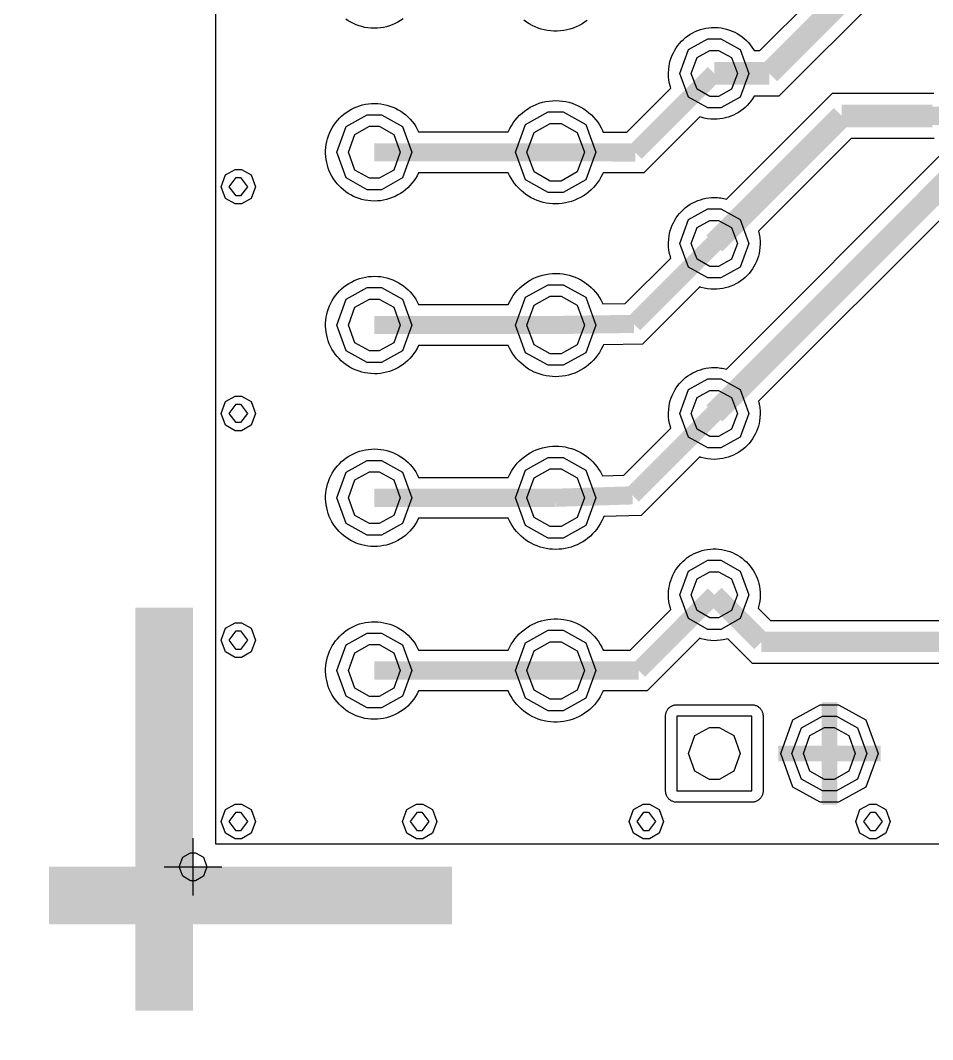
# Model space of a CAD drawing. Extents: x -0.15 to 4.85, y -1.33 to 3.4.
# Drawn here: x -0.15 to 0.642, y -0.15 to 0.735 of the extents above; entities that cross this region are included whole.
import ezdxf

# ---------------------------------------------------------------- set-up
doc = ezdxf.new("R2010")
doc.units = 0
doc.layers.get('0').update_dxf_attribs({"linetype": 'CONTINUOUS'})

msp = doc.modelspace()

# ---------------------------------------------------------------- linework, layer by layer
at = {"color": 0}
for points in [[(4.68501, 0.019677), (0.019705, 0.019677), (0.019705, 2.69688)], [(0.597233, 0.75785), (0.508637, 0.669308), (0.487424, 0.669308), (0.485906, 0.666813), (0.484494, 0.664858), (0.482921, 0.66296), (0.481293, 0.661169), (0.479503, 0.659433), (0.477658, 0.65786), (0.475706, 0.656396), (0.473643, 0.655039), (0.471528, 0.653846), (0.469358, 0.65276), (0.467079, 0.651783), (0.4648, 0.650969), (0.462414, 0.650319), (0.460026, 0.649776), (0.457639, 0.649451), (0.455197, 0.649179), (0.452756, 0.649125), (0.449772, 0.649233), (0.446843, 0.64956), (0.443967, 0.650101), (0.4412, 0.650861), (0.440061, 0.651188), (0.391396, 0.602522), (0.356131, 0.602631), (0.355588, 0.60149), (0.354286, 0.598886), (0.352875, 0.5965), (0.351247, 0.594167), (0.349567, 0.591887), (0.347667, 0.589772), (0.345714, 0.587819), (0.343599, 0.585919), (0.341319, 0.584183), (0.338986, 0.582611), (0.3366, 0.5812), (0.33405, 0.579899), (0.3315, 0.578758), (0.328842, 0.577836), (0.326129, 0.577022), (0.323361, 0.576426), (0.320594, 0.575992), (0.317774, 0.575721), (0.314953, 0.575612), (0.312185, 0.575721), (0.309472, 0.575937), (0.30676, 0.576371), (0.304047, 0.576968), (0.301389, 0.577728), (0.298839, 0.57865), (0.296289, 0.579681), (0.293793, 0.580929), (0.291407, 0.582285), (0.289128, 0.583804), (0.286957, 0.585432), (0.284842, 0.587222), (0.282835, 0.589175), (0.28099, 0.591183), (0.279254, 0.593299), (0.277681, 0.595578), (0.276215, 0.59791), (0.274914, 0.600297), (0.273774, 0.602739), (0.195921, 0.602739), (0.194618, 0.600135), (0.193261, 0.597801), (0.191743, 0.595632), (0.190115, 0.593515), (0.188379, 0.591508), (0.186481, 0.58961), (0.184472, 0.587874), (0.182411, 0.586246), (0.180186, 0.584726), (0.177908, 0.583371), (0.175521, 0.582176), (0.173079, 0.581092), (0.170583, 0.580224), (0.168033, 0.579464), (0.165429, 0.578867), (0.162771, 0.578433), (0.160167, 0.578217), (0.157454, 0.578107), (0.154363, 0.578217), (0.151758, 0.578488), (0.149208, 0.578921), (0.146713, 0.579518), (0.144217, 0.580278), (0.141775, 0.581146), (0.139388, 0.582176), (0.137055, 0.583371), (0.134831, 0.584672), (0.132661, 0.586138), (0.130599, 0.587711), (0.128646, 0.589447), (0.126801, 0.591292), (0.125065, 0.59319), (0.123437, 0.595251), (0.121973, 0.597368), (0.120616, 0.599592), (0.119423, 0.601871), (0.118338, 0.604258), (0.117415, 0.606699), (0.116656, 0.609194), (0.116059, 0.61169), (0.115571, 0.61424), (0.115299, 0.616844), (0.115137, 0.619449), (0.115137, 0.622053), (0.115354, 0.624603), (0.115679, 0.627207), (0.116168, 0.629757), (0.116819, 0.632253), (0.117632, 0.634749), (0.118555, 0.637135), (0.11964, 0.639522), (0.120888, 0.641801), (0.122244, 0.644025), (0.123763, 0.646142), (0.125391, 0.648149), (0.127181, 0.650047), (0.129026, 0.651838), (0.131033, 0.653519), (0.133095, 0.655093), (0.135265, 0.656504), (0.137543, 0.657806), (0.139822, 0.659), (0.142264, 0.659976), (0.144706, 0.660844), (0.1472, 0.66155), (0.14975, 0.662092), (0.1523, 0.662526), (0.154904, 0.662743), (0.157454, 0.662797), (0.160493, 0.662689), (0.163097, 0.662418), (0.165756, 0.661983), (0.16836, 0.661386), (0.17091, 0.660628), (0.173406, 0.659704), (0.175846, 0.658619), (0.178179, 0.657426), (0.180458, 0.656015), (0.182682, 0.654496), (0.184744, 0.652869), (0.186751, 0.651079), (0.188596, 0.649179), (0.190332, 0.647172), (0.19196, 0.645057), (0.193425, 0.642832), (0.194781, 0.640553), (0.195921, 0.638221), (0.273774, 0.638221), (0.275076, 0.640988), (0.276486, 0.643538), (0.27806, 0.645979), (0.279796, 0.648257), (0.28164, 0.650482), (0.283649, 0.652543), (0.285764, 0.654496), (0.288043, 0.656342), (0.290375, 0.657968), (0.292871, 0.659488), (0.295421, 0.660844), (0.298025, 0.661983), (0.300737, 0.663014), (0.303504, 0.663828), (0.306326, 0.664479), (0.309201, 0.664968), (0.312076, 0.665239), (0.314953, 0.665347), (0.318099, 0.665185), (0.320921, 0.664912), (0.323688, 0.664479), (0.326454, 0.663828), (0.329167, 0.663014), (0.331825, 0.662037), (0.334375, 0.660899), (0.336871, 0.659596), (0.339313, 0.658132), (0.341644, 0.656558), (0.343815, 0.654768), (0.345931, 0.652924), (0.347885, 0.650915), (0.349783, 0.648746), (0.351465, 0.646521), (0.353039, 0.644189), (0.354449, 0.641747), (0.355697, 0.639251), (0.356239, 0.638058), (0.376747, 0.638003), (0.414996, 0.676253), (0.414615, 0.677392), (0.413857, 0.680267), (0.413314, 0.683142), (0.412989, 0.686018), (0.412879, 0.689001), (0.413097, 0.692908), (0.413422, 0.695294), (0.413857, 0.697682), (0.414507, 0.700069), (0.415213, 0.702403), (0.416135, 0.704681), (0.417165, 0.706906), (0.418306, 0.709021), (0.419607, 0.711138), (0.421018, 0.71309), (0.422592, 0.714989), (0.424219, 0.716833), (0.42601, 0.718515), (0.427854, 0.720089), (0.429807, 0.721554), (0.431868, 0.72291), (0.433985, 0.724104), (0.436154, 0.725189), (0.438433, 0.726165), (0.440713, 0.726979), (0.443099, 0.727631), (0.445486, 0.728172), (0.447874, 0.728553), (0.450315, 0.728769), (0.452756, 0.728824), (0.456065, 0.728661), (0.458561, 0.72839), (0.461003, 0.727956), (0.463444, 0.727358), (0.465831, 0.7266), (0.468164, 0.725732), (0.470443, 0.7247), (0.472667, 0.723507), (0.474783, 0.72215), (0.476844, 0.72074), (0.478797, 0.719167), (0.480643, 0.717431), (0.482379, 0.71564), (0.484006, 0.713742), (0.485471, 0.711733), (0.486828, 0.709618), (0.487424, 0.708696), (0.492307, 0.708696), (0.580903, 0.797238)], [(0.182411, 0.736203), (0.180186, 0.734738), (0.177908, 0.733381), (0.175521, 0.732133), (0.173079, 0.731103), (0.170583, 0.730181), (0.168033, 0.729475), (0.165429, 0.728878), (0.162771, 0.728444), (0.160167, 0.728226), (0.157454, 0.728118), (0.154363, 0.728226), (0.151758, 0.728499), (0.149208, 0.728932), (0.146713, 0.729529), (0.144217, 0.730235), (0.141775, 0.731157), (0.139388, 0.732187), (0.137055, 0.733381), (0.134831, 0.734683), (0.132661, 0.736149)], [(0.342404, 0.735008), (0.340126, 0.733326), (0.337739, 0.731808), (0.335243, 0.730451), (0.332693, 0.729258), (0.330089, 0.728226), (0.327376, 0.727358), (0.324664, 0.726708), (0.321897, 0.726165), (0.319075, 0.725786), (0.316254, 0.725622), (0.313433, 0.725622), (0.310612, 0.72584), (0.307844, 0.726165), (0.305078, 0.726708), (0.302311, 0.727412), (0.299653, 0.728336), (0.297049, 0.729367), (0.294499, 0.73056), (0.292003, 0.731917), (0.289671, 0.733435), (0.287392, 0.735117)], [(0.643619, 0.632415), (0.64221, 0.632361), (0.571625, 0.632361), (0.491168, 0.551903), (0.491439, 0.550818), (0.491764, 0.549353), (0.492036, 0.548051), (0.492253, 0.546694), (0.492415, 0.545393), (0.492524, 0.544036), (0.492578, 0.542681), (0.492632, 0.541324), (0.492632, 0.541324), (0.492415, 0.537418), (0.49209, 0.535031), (0.491656, 0.532589), (0.491004, 0.530256), (0.4903, 0.527924), (0.489378, 0.525644), (0.488346, 0.523419), (0.487207, 0.52125), (0.485906, 0.519189), (0.484494, 0.517235), (0.482921, 0.515282), (0.481293, 0.513492), (0.479503, 0.51181), (0.477658, 0.510236), (0.475706, 0.508772), (0.473643, 0.507415), (0.471528, 0.506168), (0.469358, 0.505082), (0.467079, 0.50416), (0.4648, 0.503346), (0.462414, 0.502696), (0.460026, 0.502153), (0.457639, 0.501774), (0.455197, 0.501556), (0.452756, 0.501501), (0.449772, 0.50161), (0.446843, 0.501936), (0.443967, 0.502478), (0.4412, 0.503183), (0.440061, 0.503564), (0.39031, 0.453812), (0.356456, 0.453325), (0.355914, 0.452185), (0.354286, 0.448931), (0.352875, 0.446489), (0.351247, 0.444156), (0.349567, 0.441932), (0.347667, 0.439815), (0.34566, 0.437808), (0.343544, 0.43591), (0.341319, 0.434228), (0.338986, 0.4326), (0.3366, 0.431189), (0.33405, 0.429888), (0.3315, 0.428801), (0.328842, 0.427825), (0.326129, 0.427011), (0.323361, 0.426415), (0.320594, 0.425981), (0.317774, 0.42571), (0.314953, 0.425601), (0.312185, 0.42571), (0.309472, 0.425981), (0.30676, 0.426361), (0.304047, 0.426957), (0.301389, 0.427717), (0.298839, 0.428639), (0.296289, 0.429669), (0.293793, 0.430918), (0.291407, 0.432274), (0.289128, 0.433793), (0.286957, 0.435475), (0.284842, 0.437265), (0.282835, 0.439164), (0.28099, 0.441172), (0.279254, 0.443288), (0.277681, 0.445567), (0.276215, 0.447899), (0.274914, 0.450286), (0.273774, 0.452728), (0.195921, 0.452728), (0.194618, 0.450124), (0.193261, 0.44779), (0.191743, 0.445621), (0.190115, 0.443504), (0.188379, 0.441497), (0.186481, 0.439599), (0.184472, 0.437863), (0.182411, 0.436235), (0.180186, 0.434715), (0.177908, 0.43336), (0.175521, 0.432165), (0.173079, 0.431081), (0.170583, 0.430213), (0.168033, 0.429453), (0.165429, 0.428857), (0.162771, 0.428476), (0.160167, 0.428206), (0.157454, 0.428097), (0.154363, 0.42826), (0.151758, 0.428531), (0.149208, 0.428911), (0.146713, 0.429507), (0.144217, 0.430267), (0.141775, 0.431135), (0.139388, 0.432165), (0.137055, 0.43336), (0.134831, 0.434715), (0.132661, 0.436126), (0.130599, 0.437754), (0.128646, 0.439436), (0.126801, 0.441281), (0.125065, 0.443179), (0.123437, 0.44524), (0.121973, 0.447357), (0.120616, 0.449581), (0.119423, 0.451914), (0.118338, 0.454247), (0.117415, 0.456689), (0.116656, 0.459183), (0.116059, 0.461679), (0.115571, 0.464283), (0.115299, 0.466833), (0.115137, 0.469437), (0.115137, 0.472042), (0.115354, 0.474646), (0.115679, 0.477196), (0.116168, 0.479746), (0.116819, 0.482242), (0.117632, 0.484738), (0.118555, 0.487179), (0.11964, 0.489511), (0.120888, 0.49179), (0.122244, 0.494015), (0.123763, 0.496131), (0.125391, 0.498137), (0.127181, 0.500038), (0.129026, 0.501828), (0.131033, 0.503564), (0.133095, 0.505082), (0.135265, 0.506547), (0.137543, 0.507794), (0.139822, 0.508989), (0.142264, 0.509965), (0.144706, 0.510833), (0.1472, 0.511539), (0.14975, 0.512081), (0.1523, 0.512515), (0.154904, 0.512732), (0.157454, 0.51284), (0.160493, 0.512732), (0.163097, 0.512461), (0.165756, 0.512026), (0.16836, 0.511431), (0.17091, 0.510617), (0.173406, 0.509694), (0.175846, 0.508662), (0.178179, 0.507415), (0.180458, 0.506058), (0.182682, 0.50454), (0.184744, 0.502858), (0.186751, 0.501122), (0.188596, 0.499224), (0.190332, 0.497161), (0.19196, 0.495046), (0.193425, 0.492875), (0.194781, 0.490543), (0.195921, 0.48821), (0.273774, 0.48821), (0.275076, 0.490976), (0.276486, 0.493526), (0.27806, 0.495968), (0.279796, 0.498301), (0.28164, 0.500471), (0.283649, 0.502586), (0.285764, 0.50454), (0.288043, 0.506331), (0.290375, 0.508013), (0.292871, 0.509476), (0.295421, 0.510833), (0.298025, 0.512026), (0.300737, 0.513003), (0.303504, 0.513817), (0.306326, 0.514468), (0.309201, 0.514957), (0.312076, 0.515228), (0.314953, 0.515336), (0.318533, 0.515174), (0.321246, 0.514849), (0.323958, 0.514414), (0.326671, 0.513762), (0.329275, 0.512949), (0.331879, 0.512026), (0.334375, 0.510888), (0.336817, 0.50964), (0.339204, 0.508229), (0.341428, 0.506656), (0.343599, 0.504974), (0.34566, 0.503129), (0.347612, 0.501176), (0.349457, 0.499114), (0.351139, 0.496944), (0.352713, 0.494719), (0.354124, 0.492333), (0.355371, 0.489946), (0.355914, 0.488807), (0.37539, 0.489078), (0.414996, 0.528628), (0.414615, 0.529768), (0.413857, 0.532589), (0.413314, 0.535518), (0.412989, 0.538394), (0.412879, 0.541324), (0.413097, 0.545231), (0.413422, 0.547671), (0.413857, 0.550058), (0.414507, 0.552446), (0.415213, 0.554779), (0.416135, 0.557057), (0.417165, 0.559282), (0.418306, 0.561397), (0.419607, 0.56346), (0.421018, 0.565467), (0.422592, 0.567365), (0.424219, 0.569156), (0.42601, 0.570892), (0.427854, 0.572465), (0.429807, 0.573931), (0.431868, 0.575286), (0.433985, 0.576481), (0.436154, 0.577565), (0.438433, 0.578542), (0.440713, 0.579301), (0.443099, 0.580007), (0.445486, 0.580494), (0.447874, 0.580875), (0.450315, 0.581092), (0.452756, 0.5812), (0.452756, 0.5812), (0.454275, 0.581146), (0.455632, 0.581092), (0.456987, 0.580983), (0.45829, 0.580821), (0.459646, 0.580603), (0.460949, 0.580332), (0.46225, 0.580061), (0.463336, 0.579789), (0.55535, 0.671749), (0.64221, 0.671749), (0.643457, 0.671694)], [(0.658974, 0.572031), (0.491168, 0.404279), (0.491439, 0.403194), (0.491764, 0.401729), (0.492036, 0.400374), (0.492253, 0.399071), (0.492415, 0.397715), (0.492524, 0.396413), (0.492578, 0.395057), (0.492632, 0.3937), (0.492632, 0.3937), (0.492415, 0.389794), (0.49209, 0.387353), (0.491656, 0.384965), (0.491004, 0.382578), (0.4903, 0.3803), (0.489378, 0.378021), (0.488346, 0.375796), (0.487207, 0.373626), (0.485906, 0.371565), (0.484494, 0.369557), (0.482921, 0.367658), (0.481293, 0.365868), (0.479503, 0.364186), (0.477658, 0.362613), (0.475706, 0.361093), (0.473643, 0.359792), (0.471528, 0.358544), (0.469358, 0.357458), (0.467079, 0.356536), (0.4648, 0.355722), (0.462414, 0.355017), (0.460026, 0.354529), (0.457639, 0.354149), (0.455197, 0.353932), (0.452756, 0.353824), (0.449772, 0.353986), (0.446843, 0.354313), (0.443967, 0.354854), (0.4412, 0.35556), (0.440061, 0.35594), (0.389171, 0.30505), (0.356728, 0.304074), (0.356239, 0.302879), (0.355046, 0.300329), (0.353689, 0.297889), (0.352225, 0.295556), (0.350651, 0.293331), (0.348915, 0.291161), (0.347071, 0.289154), (0.345062, 0.287254), (0.343001, 0.285464), (0.340776, 0.283782), (0.338499, 0.282264), (0.336111, 0.280907), (0.333615, 0.279714), (0.331119, 0.278628), (0.328515, 0.277706), (0.325857, 0.276947), (0.323144, 0.276404), (0.320432, 0.275969), (0.317719, 0.275699), (0.314953, 0.275644), (0.312185, 0.275699), (0.309472, 0.275969), (0.30676, 0.276404), (0.304047, 0.276947), (0.301389, 0.277706), (0.298839, 0.278628), (0.296289, 0.279714), (0.293793, 0.280907), (0.291407, 0.282264), (0.289128, 0.283782), (0.286957, 0.285464), (0.284842, 0.287254), (0.282835, 0.289154), (0.28099, 0.291161), (0.279254, 0.293331), (0.277681, 0.295556), (0.276215, 0.297889), (0.274914, 0.300329), (0.273774, 0.302771), (0.195921, 0.302771), (0.194618, 0.300113), (0.193261, 0.297835), (0.191743, 0.29561), (0.190115, 0.293494), (0.188379, 0.291486), (0.186481, 0.289642), (0.184472, 0.287851), (0.182411, 0.286224), (0.180186, 0.284704), (0.177908, 0.283349), (0.175521, 0.282156), (0.173079, 0.281124), (0.170583, 0.280201), (0.168033, 0.279442), (0.165429, 0.2789), (0.162771, 0.278465), (0.160167, 0.278194), (0.157454, 0.27814), (0.154363, 0.278249), (0.151758, 0.278519), (0.149208, 0.278954), (0.146713, 0.279496), (0.144217, 0.280256), (0.141775, 0.281124), (0.139388, 0.28221), (0.137055, 0.283349), (0.134831, 0.284704), (0.132661, 0.286169), (0.130599, 0.287743), (0.128646, 0.289425), (0.126801, 0.291269), (0.125065, 0.293222), (0.123437, 0.295231), (0.121973, 0.2974), (0.120616, 0.299625), (0.119423, 0.301903), (0.118338, 0.30429), (0.117415, 0.306678), (0.116656, 0.309174), (0.116059, 0.311724), (0.115571, 0.314274), (0.115299, 0.316822), (0.115137, 0.319426), (0.115137, 0.322031), (0.115354, 0.324635), (0.115679, 0.327185), (0.116168, 0.329735), (0.116819, 0.332285), (0.117632, 0.334726), (0.118555, 0.337168), (0.11964, 0.339501), (0.120888, 0.341779), (0.122244, 0.344004), (0.123763, 0.346119), (0.125391, 0.348128), (0.127181, 0.350026), (0.129026, 0.351871), (0.131033, 0.353553), (0.133095, 0.355072), (0.135265, 0.356536), (0.137543, 0.357839), (0.139822, 0.358978), (0.142264, 0.360008), (0.144706, 0.360822), (0.1472, 0.361528), (0.14975, 0.362125), (0.1523, 0.362504), (0.154904, 0.362721), (0.157454, 0.362829), (0.160493, 0.362721), (0.163097, 0.36245), (0.165756, 0.362017), (0.16836, 0.361419), (0.17091, 0.36066), (0.173406, 0.359738), (0.175846, 0.358653), (0.178179, 0.357404), (0.180458, 0.356049), (0.182682, 0.354529), (0.184744, 0.352847), (0.186751, 0.351111), (0.188596, 0.349212), (0.190332, 0.347204), (0.19196, 0.345089), (0.193425, 0.342864), (0.194781, 0.340532), (0.195921, 0.338199), (0.273774, 0.338199), (0.275076, 0.341019), (0.276486, 0.343515), (0.27806, 0.345957), (0.279796, 0.34829), (0.28164, 0.35046), (0.283649, 0.352576), (0.285764, 0.354529), (0.288043, 0.356319), (0.290375, 0.358001), (0.292871, 0.359467), (0.295421, 0.360822), (0.298025, 0.362017), (0.300737, 0.362993), (0.303504, 0.363861), (0.306326, 0.364457), (0.309201, 0.364946), (0.312076, 0.365217), (0.314953, 0.365325), (0.317774, 0.365217), (0.32054, 0.365), (0.323253, 0.364565), (0.325911, 0.363969), (0.328569, 0.36321), (0.331174, 0.362287), (0.333724, 0.361203), (0.336165, 0.360008), (0.338553, 0.358599), (0.340831, 0.357079), (0.343056, 0.355451), (0.345117, 0.353661), (0.347125, 0.351763), (0.348969, 0.3497), (0.350706, 0.347585), (0.352279, 0.345306), (0.353743, 0.342974), (0.355046, 0.34064), (0.355588, 0.339501), (0.374035, 0.340043), (0.414996, 0.381004), (0.414615, 0.382144), (0.413857, 0.384965), (0.413314, 0.38784), (0.412989, 0.390771), (0.412879, 0.3937), (0.413097, 0.397607), (0.413422, 0.400047), (0.413857, 0.402435), (0.414507, 0.404822), (0.415213, 0.4071), (0.416135, 0.409379), (0.417165, 0.411604), (0.418306, 0.413774), (0.419607, 0.415836), (0.421018, 0.417843), (0.422592, 0.419742), (0.424219, 0.421532), (0.42601, 0.423214), (0.427854, 0.424787), (0.429807, 0.426307), (0.431868, 0.427608), (0.433985, 0.428857), (0.436154, 0.429942), (0.438433, 0.430864), (0.440713, 0.431678), (0.443099, 0.432383), (0.445486, 0.432871), (0.447874, 0.433251), (0.450315, 0.433468), (0.452756, 0.433576), (0.452756, 0.433576), (0.454275, 0.433522), (0.455632, 0.433468), (0.456987, 0.433306), (0.45829, 0.433142), (0.459646, 0.432925), (0.460949, 0.432708), (0.46225, 0.432383), (0.463336, 0.432111), (0.650185, 0.619015)], [(0.650999, 0.176578), (0.48596, 0.176578), (0.464421, 0.198117), (0.463282, 0.19779), (0.460568, 0.19714), (0.458018, 0.196706), (0.45536, 0.196435), (0.452756, 0.196381), (0.452756, 0.196381), (0.449772, 0.196489), (0.446843, 0.196814), (0.443967, 0.197357), (0.4412, 0.198063), (0.440061, 0.198442), (0.394325, 0.15276), (0.356185, 0.15276), (0.354883, 0.150047), (0.353526, 0.147607), (0.352007, 0.145219), (0.350379, 0.14294), (0.348535, 0.140771), (0.346636, 0.138709), (0.344575, 0.136756), (0.342404, 0.134965), (0.340126, 0.133338), (0.337739, 0.131819), (0.335243, 0.130462), (0.332693, 0.129269), (0.330089, 0.128238), (0.327376, 0.12737), (0.324664, 0.126664), (0.321897, 0.126176), (0.319075, 0.125796), (0.316254, 0.125634), (0.313433, 0.125634), (0.310612, 0.125851), (0.307844, 0.126176), (0.305078, 0.126719), (0.302311, 0.127424), (0.299653, 0.128292), (0.297049, 0.129377), (0.294499, 0.130571), (0.292003, 0.131927), (0.289671, 0.133446), (0.287392, 0.135128), (0.285221, 0.136918), (0.28316, 0.138872), (0.281207, 0.140933), (0.279417, 0.143103), (0.277789, 0.145382), (0.276269, 0.147769), (0.274914, 0.150265), (0.273774, 0.15276), (0.195921, 0.15276), (0.194618, 0.150101), (0.193261, 0.147824), (0.191743, 0.145599), (0.190115, 0.143483), (0.188379, 0.141531), (0.186481, 0.139631), (0.184472, 0.137841), (0.182411, 0.136213), (0.180186, 0.134748), (0.177908, 0.133392), (0.175521, 0.132144), (0.173079, 0.131113), (0.170583, 0.130191), (0.168033, 0.129431), (0.165429, 0.128889), (0.162771, 0.128455), (0.160167, 0.128184), (0.157454, 0.128129), (0.154363, 0.128238), (0.151758, 0.128509), (0.149208, 0.128943), (0.146713, 0.12954), (0.144217, 0.130245), (0.141775, 0.131168), (0.139388, 0.132198), (0.137055, 0.133392), (0.134831, 0.134694), (0.132661, 0.136159), (0.130599, 0.137732), (0.128646, 0.139468), (0.126801, 0.141258), (0.125065, 0.143211), (0.123437, 0.145219), (0.121973, 0.147389), (0.120616, 0.149614), (0.119423, 0.151892), (0.118338, 0.154279), (0.117415, 0.156721), (0.116656, 0.159162), (0.116059, 0.161713), (0.115571, 0.164262), (0.115299, 0.166813), (0.115137, 0.169417), (0.115137, 0.172021), (0.115354, 0.174625), (0.115679, 0.177175), (0.116168, 0.179725), (0.116819, 0.182274), (0.117632, 0.184715), (0.118555, 0.187157), (0.11964, 0.18949), (0.120888, 0.191822), (0.122244, 0.193993), (0.123763, 0.196108), (0.125391, 0.198117), (0.127181, 0.200069), (0.129026, 0.20186), (0.131033, 0.203542), (0.133095, 0.205115), (0.135265, 0.206525), (0.137543, 0.207828), (0.139822, 0.208967), (0.142264, 0.209997), (0.144706, 0.210865), (0.1472, 0.211571), (0.14975, 0.212114), (0.1523, 0.212493), (0.154904, 0.212765), (0.157454, 0.212819), (0.160493, 0.212711), (0.163097, 0.212439), (0.165756, 0.212006), (0.16836, 0.211408), (0.17091, 0.210649), (0.173406, 0.209726), (0.175846, 0.208642), (0.178179, 0.207393), (0.180458, 0.206037), (0.182682, 0.204518), (0.184744, 0.20289), (0.186751, 0.2011), (0.188596, 0.199201), (0.190332, 0.197194), (0.19196, 0.195078), (0.193425, 0.192854), (0.194781, 0.190521), (0.195921, 0.188188), (0.273774, 0.188188), (0.275022, 0.1909), (0.276378, 0.193342), (0.277897, 0.195729), (0.279579, 0.198008), (0.281369, 0.200178), (0.283268, 0.202239), (0.285331, 0.204139), (0.287554, 0.205929), (0.289833, 0.207611), (0.292219, 0.209129), (0.294661, 0.210486), (0.297211, 0.211679), (0.299869, 0.212711), (0.302528, 0.213579), (0.30524, 0.214283), (0.308063, 0.214772), (0.310829, 0.215151), (0.31365, 0.215315), (0.316471, 0.215315), (0.319293, 0.215097), (0.32206, 0.214772), (0.324881, 0.214229), (0.327593, 0.213524), (0.330251, 0.212601), (0.33291, 0.211571), (0.335406, 0.210378), (0.337901, 0.209021), (0.340289, 0.207503), (0.342567, 0.205821), (0.344738, 0.204031), (0.346744, 0.202076), (0.348699, 0.200015), (0.350489, 0.197844), (0.352115, 0.195567), (0.353635, 0.193179), (0.354992, 0.190683), (0.356185, 0.188188), (0.379676, 0.188188), (0.414996, 0.223507), (0.414615, 0.224646), (0.413857, 0.227468), (0.413314, 0.230397), (0.412989, 0.233272), (0.412879, 0.236203), (0.412879, 0.236203), (0.412989, 0.239132), (0.41326, 0.241574), (0.413693, 0.244015), (0.414236, 0.246401), (0.414942, 0.248735), (0.415756, 0.251014), (0.416732, 0.253238), (0.417871, 0.255462), (0.419065, 0.257524), (0.420475, 0.259586), (0.42194, 0.261485), (0.423568, 0.263329), (0.425304, 0.265065), (0.427094, 0.266693), (0.428993, 0.268211), (0.431, 0.269622), (0.433117, 0.270871), (0.435286, 0.27201), (0.437511, 0.27304), (0.439789, 0.273908), (0.442122, 0.274614), (0.44451, 0.275211), (0.446897, 0.275644), (0.449337, 0.275915), (0.451779, 0.276079), (0.454221, 0.276024), (0.456662, 0.275861), (0.459104, 0.27559), (0.46149, 0.275101), (0.463878, 0.274506), (0.466157, 0.273746), (0.468435, 0.272824), (0.47066, 0.271793), (0.472831, 0.270653), (0.474892, 0.269351), (0.476899, 0.26794), (0.478797, 0.266421), (0.480587, 0.264739), (0.482269, 0.263003), (0.483843, 0.261104), (0.485362, 0.259151), (0.486664, 0.257144), (0.487912, 0.255028), (0.488997, 0.252804), (0.489919, 0.250579), (0.490733, 0.248246), (0.491439, 0.245914), (0.491928, 0.243526), (0.492307, 0.241085), (0.492524, 0.238643), (0.492632, 0.236203), (0.492632, 0.236203), (0.492524, 0.233381), (0.492253, 0.230776), (0.491764, 0.228172), (0.491168, 0.225676), (0.490896, 0.224538), (0.501476, 0.213958), (0.650999, 0.213958)], [(0.000011, -0.024974), (0.000011, 0.024993)], [(-0.025, -0.000017), (0.025022, -0.000017)]]:
    msp.add_lwpolyline(points, dxfattribs=at)
for points, const_width in [([(0.500499, 0.689001), (0.58904, 0.777543)], 0.019685), ([(0.384071, 0.620263), (0.452756, 0.689001)], 0.015748), ([(0.452756, 0.689001), (0.500499, 0.689001)], 0.019685), ([(0.563487, 0.652056), (0.452756, 0.541324)], 0.019685), ([(0.64221, 0.652056), (0.563487, 0.652056)], 0.019685), ([(0.728364, 0.652056), (0.64221, 0.652056)], 0.015748), ([(0.157454, 0.620479), (0.314953, 0.620479)], 0.015748), ([(0.314953, 0.620479), (0.384071, 0.620263)], 0.015748), ([(0.661035, 0.601979), (0.452756, 0.3937)], 0.019685), ([(0.382878, 0.471446), (0.452756, 0.541324)], 0.015748), ([(0.157454, 0.470468), (0.314953, 0.470468)], 0.015748), ([(0.314953, 0.470468), (0.382878, 0.471446)], 0.015748), ([(0.381629, 0.322574), (0.452756, 0.3937)], 0.015748), ([(0.157454, 0.320458), (0.314953, 0.320458)], 0.015748), ([(0.314953, 0.320458), (0.381629, 0.322574)], 0.015748), ([(-0.025, -0.125017), (-0.025, 0.225026)], 0.05), ([(0.387001, 0.170447), (0.452756, 0.236203)], 0.015748), ([(0.493718, 0.195294), (0.452756, 0.236203)], 0.017716), ([(0.688976, 0.195294), (0.493718, 0.195294)], 0.017716), ([(0.157454, 0.170447), (0.314953, 0.170447)], 0.015748), ([(0.314953, 0.170447), (0.387001, 0.170447)], 0.015748), ([(0.552746, 0.054073), (0.552746, 0.098398), (0.552746, 0.142778)], 0.013779), ([(0.508421, 0.098398), (0.552746, 0.098398)], 0.013779), ([(0.552746, 0.098398), (0.597125, 0.098398)], 0.013779), ([(-0.124989, -0.024974), (0.225, -0.024974)], 0.05)]:
    msp.add_lwpolyline(points, dxfattribs=dict(at, const_width=const_width))
for points in [[(0.452756, 0.71895), (0.458344, 0.71895), (0.475217, 0.709618), (0.482704, 0.689001), (0.475217, 0.668385), (0.458344, 0.659), (0.452756, 0.659), (0.447114, 0.659), (0.43024, 0.668385), (0.422754, 0.689001), (0.43024, 0.709618), (0.447114, 0.71895), (0.452756, 0.71895)], [(0.314953, 0.655474), (0.321463, 0.655474), (0.341157, 0.644568), (0.349946, 0.620479), (0.341157, 0.596446), (0.321463, 0.585486), (0.314953, 0.585486), (0.308387, 0.585486), (0.288693, 0.596446), (0.279958, 0.620479), (0.288693, 0.644568), (0.308387, 0.655474), (0.314953, 0.655474)], [(0.157454, 0.652978), (0.163531, 0.652978), (0.181814, 0.642832), (0.189953, 0.620479), (0.181814, 0.598182), (0.163531, 0.587982), (0.157454, 0.587982), (0.151324, 0.587982), (0.133095, 0.598182), (0.124957, 0.620479), (0.133095, 0.642832), (0.151324, 0.652978), (0.157454, 0.652978)], [(0.039345, 0.60556), (0.042112, 0.60556), (0.050575, 0.600894), (0.054319, 0.590586), (0.050575, 0.580278), (0.042112, 0.575558), (0.039345, 0.575558), (0.036524, 0.575558), (0.028114, 0.580278), (0.024371, 0.590586), (0.028114, 0.600894), (0.036524, 0.60556), (0.039345, 0.60556)], [(0.452756, 0.571326), (0.458344, 0.571326), (0.475217, 0.561994), (0.482704, 0.541324), (0.475217, 0.520707), (0.458344, 0.511322), (0.452756, 0.511322), (0.447114, 0.511322), (0.43024, 0.520707), (0.422754, 0.541324), (0.43024, 0.561994), (0.447114, 0.571326), (0.452756, 0.571326)], [(0.314953, 0.505462), (0.321463, 0.505462), (0.341157, 0.494557), (0.349946, 0.470468), (0.341157, 0.446435), (0.321463, 0.435475), (0.314953, 0.435475), (0.308387, 0.435475), (0.288693, 0.446435), (0.279958, 0.470468), (0.288693, 0.494557), (0.308387, 0.505462), (0.314953, 0.505462)], [(0.157454, 0.502967), (0.163531, 0.502967), (0.181814, 0.492821), (0.189953, 0.470468), (0.181814, 0.448171), (0.163531, 0.437971), (0.157454, 0.437971), (0.151324, 0.437971), (0.133095, 0.448171), (0.124957, 0.470468), (0.133095, 0.492821), (0.151324, 0.502967), (0.157454, 0.502967)], [(0.452756, 0.423703), (0.458344, 0.423703), (0.475217, 0.414371), (0.482704, 0.3937), (0.475217, 0.373083), (0.458344, 0.363697), (0.452756, 0.363697), (0.447114, 0.363697), (0.43024, 0.373083), (0.422754, 0.3937), (0.43024, 0.414371), (0.447114, 0.423703), (0.452756, 0.423703)], [(0.039345, 0.408674), (0.042112, 0.408674), (0.050575, 0.404008), (0.054319, 0.3937), (0.050575, 0.383446), (0.042112, 0.378726), (0.039345, 0.378726), (0.036524, 0.378726), (0.028114, 0.383446), (0.024371, 0.3937), (0.028114, 0.404008), (0.036524, 0.408674), (0.039345, 0.408674)], [(0.314953, 0.355451), (0.321463, 0.355451), (0.341157, 0.344546), (0.349946, 0.320458), (0.341157, 0.296424), (0.321463, 0.285464), (0.314953, 0.285464), (0.308387, 0.285464), (0.288693, 0.296424), (0.279958, 0.320458), (0.288693, 0.344546), (0.308387, 0.355451), (0.314953, 0.355451)], [(0.157454, 0.352956), (0.163531, 0.352956), (0.181814, 0.34281), (0.189953, 0.320458), (0.181814, 0.29816), (0.163531, 0.28796), (0.157454, 0.28796), (0.151324, 0.28796), (0.133095, 0.29816), (0.124957, 0.320458), (0.133095, 0.34281), (0.151324, 0.352956), (0.157454, 0.352956)], [(0.452756, 0.266204), (0.458344, 0.266204), (0.475217, 0.256872), (0.482704, 0.236203), (0.475217, 0.215586), (0.458344, 0.2062), (0.452756, 0.2062), (0.447114, 0.2062), (0.43024, 0.215586), (0.422754, 0.236203), (0.43024, 0.256872), (0.447114, 0.266204), (0.452756, 0.266204)], [(0.039345, 0.211843), (0.042112, 0.211843), (0.050575, 0.207176), (0.054319, 0.196868), (0.050575, 0.18656), (0.042112, 0.18184), (0.039345, 0.18184), (0.036524, 0.18184), (0.028114, 0.18656), (0.024371, 0.196868), (0.028114, 0.207176), (0.036524, 0.211843), (0.039345, 0.211843)], [(0.314953, 0.205494), (0.321463, 0.205494), (0.341157, 0.19459), (0.349946, 0.170501), (0.341157, 0.146413), (0.321463, 0.135454), (0.314953, 0.135454), (0.308387, 0.135454), (0.288693, 0.146413), (0.279958, 0.170501), (0.288693, 0.19459), (0.308387, 0.205494), (0.314953, 0.205494)], [(0.157454, 0.202999), (0.163531, 0.202999), (0.181814, 0.192854), (0.189953, 0.170501), (0.181814, 0.148149), (0.163531, 0.137949), (0.157454, 0.137949), (0.151324, 0.137949), (0.133095, 0.148149), (0.124957, 0.170501), (0.133095, 0.192854), (0.151324, 0.202999), (0.157454, 0.202999)], [(0.410385, 0.130951), (0.410439, 0.131873), (0.410547, 0.13247), (0.410656, 0.133066), (0.410818, 0.133663), (0.410981, 0.13426), (0.411199, 0.134803), (0.411469, 0.135345), (0.41174, 0.135888), (0.412067, 0.136376), (0.412392, 0.136864), (0.412771, 0.137352), (0.413206, 0.137786), (0.413639, 0.13822), (0.414128, 0.1386), (0.414561, 0.138981), (0.415104, 0.139306), (0.415593, 0.139631), (0.416135, 0.139903), (0.416732, 0.140119), (0.417275, 0.140336), (0.417871, 0.140499), (0.418468, 0.140607), (0.419065, 0.140717), (0.419661, 0.140771), (0.420258, 0.140771), (0.485254, 0.140771), (0.486231, 0.140717), (0.486828, 0.140662), (0.487424, 0.140553), (0.488021, 0.14039), (0.488564, 0.140174), (0.48916, 0.139957), (0.489703, 0.139739), (0.490192, 0.139414), (0.490733, 0.139089), (0.491222, 0.138763), (0.49171, 0.138383), (0.492144, 0.137949), (0.492578, 0.137515), (0.492958, 0.137081), (0.493283, 0.136593), (0.493664, 0.136105), (0.493935, 0.135562), (0.494206, 0.13502), (0.494422, 0.134477), (0.49464, 0.13388), (0.494803, 0.133338), (0.494965, 0.132741), (0.495019, 0.132144), (0.495074, 0.131547), (0.495128, 0.130951), (0.495128, 0.065901), (0.495074, 0.064978), (0.494965, 0.064381), (0.494857, 0.063785), (0.494694, 0.063188), (0.494532, 0.062591), (0.494314, 0.062049), (0.494043, 0.061506), (0.493772, 0.060963), (0.493446, 0.060475), (0.493121, 0.059987), (0.49274, 0.059499), (0.492307, 0.059065), (0.491872, 0.058631), (0.491385, 0.058251), (0.49095, 0.057871), (0.490408, 0.057546), (0.489919, 0.05722), (0.489378, 0.056949), (0.488781, 0.056732), (0.488237, 0.056515), (0.487642, 0.056352), (0.487044, 0.056244), (0.486447, 0.056135), (0.485851, 0.056081), (0.485254, 0.056081), (0.420258, 0.056081), (0.419282, 0.056135), (0.418685, 0.056189), (0.418088, 0.056298), (0.417492, 0.056461), (0.416949, 0.056677), (0.416351, 0.056895), (0.41581, 0.057112), (0.415321, 0.057437), (0.414779, 0.057708), (0.41429, 0.058088), (0.413803, 0.058468), (0.413368, 0.058848), (0.412935, 0.059336), (0.412554, 0.05977), (0.412229, 0.060258), (0.411849, 0.060747), (0.411578, 0.061289), (0.411307, 0.061831), (0.411089, 0.062374), (0.410872, 0.062971), (0.41071, 0.063514), (0.410547, 0.06411), (0.410493, 0.064707), (0.410439, 0.065304), (0.410385, 0.065901), (0.410385, 0.130951)], [(0.552746, 0.140771), (0.560667, 0.140771), (0.584483, 0.127587), (0.595063, 0.098453), (0.584483, 0.069319), (0.560667, 0.056081), (0.552746, 0.056081), (0.544769, 0.056081), (0.520953, 0.069319), (0.510374, 0.098453), (0.520953, 0.127587), (0.544769, 0.140771), (0.552746, 0.140771)], [(0.420258, 0.065901), (0.485254, 0.065901), (0.485254, 0.130951), (0.420258, 0.130951), (0.420258, 0.065901)], [(0.552746, 0.130951), (0.558822, 0.130951), (0.577106, 0.120805), (0.585243, 0.098453), (0.577106, 0.0761), (0.558822, 0.065901), (0.552746, 0.065901), (0.546615, 0.065901), (0.528331, 0.0761), (0.520193, 0.098453), (0.528331, 0.120805), (0.546615, 0.130951), (0.552746, 0.130951)], [(0.039345, 0.054345), (0.042112, 0.054345), (0.050575, 0.049679), (0.054319, 0.039371), (0.050575, 0.029117), (0.042112, 0.024397), (0.039345, 0.024397), (0.036524, 0.024397), (0.028114, 0.029117), (0.024371, 0.039371), (0.028114, 0.049679), (0.036524, 0.054345), (0.039345, 0.054345)], [(0.196843, 0.054345), (0.19961, 0.054345), (0.208074, 0.049679), (0.211817, 0.039371), (0.208074, 0.029117), (0.19961, 0.024397), (0.196843, 0.024397), (0.194021, 0.024397), (0.185613, 0.029117), (0.181868, 0.039371), (0.185613, 0.049679), (0.194021, 0.054345), (0.196843, 0.054345)], [(0.393674, 0.054345), (0.396442, 0.054345), (0.404904, 0.049679), (0.408649, 0.039371), (0.404904, 0.029117), (0.396442, 0.024397), (0.393674, 0.024397), (0.390853, 0.024397), (0.382443, 0.029117), (0.3787, 0.039371), (0.382443, 0.049679), (0.390853, 0.054345), (0.393674, 0.054345)], [(0.59056, 0.054345), (0.593326, 0.054345), (0.60179, 0.049679), (0.605533, 0.039371), (0.60179, 0.029117), (0.593326, 0.024397), (0.59056, 0.024397), (0.587739, 0.024397), (0.579275, 0.029117), (0.575532, 0.039371), (0.579275, 0.049679), (0.587739, 0.054345), (0.59056, 0.054345)], [(0.000011, 0.012027), (0.002235, 0.012027), (0.008963, 0.008283), (0.012001, 0.000037), (0.008963, -0.00821), (0.002235, -0.012007), (0.000011, -0.012007), (-0.002268, -0.012007), (-0.008995, -0.00821), (-0.012033, 0.000037), (-0.008995, 0.008283), (-0.002268, 0.012027), (0.000011, 0.012027)]]:
    msp.add_lwpolyline(points, close=True, dxfattribs=at)
at = {"color": 7}
for points in [[(0.452756, 0.708967), (0.4565, 0.708967), (0.467731, 0.702728), (0.472775, 0.689001), (0.467731, 0.675275), (0.4565, 0.668982), (0.452756, 0.668982), (0.448958, 0.668982), (0.437728, 0.675275), (0.432736, 0.689001), (0.437728, 0.702728), (0.448958, 0.708967), (0.452756, 0.708967)], [(0.157454, 0.642994), (0.161632, 0.642994), (0.174328, 0.635996), (0.179915, 0.620479), (0.174328, 0.605017), (0.161632, 0.597964), (0.157454, 0.597964), (0.153222, 0.597964), (0.140582, 0.605017), (0.134993, 0.620479), (0.140582, 0.635996), (0.153222, 0.642994), (0.157454, 0.642994)], [(0.314953, 0.64549), (0.319618, 0.64549), (0.333669, 0.637678), (0.339963, 0.620479), (0.333669, 0.603336), (0.319618, 0.595468), (0.314953, 0.595468), (0.310232, 0.595468), (0.296181, 0.603336), (0.289942, 0.620479), (0.296181, 0.637678), (0.310232, 0.64549), (0.314953, 0.64549)], [(0.039345, 0.598561), (0.041298, 0.598561), (0.04732, 0.590586), (0.041298, 0.582557), (0.039345, 0.582557), (0.037337, 0.582557), (0.031369, 0.590586), (0.037337, 0.598561), (0.039345, 0.598561)], [(0.452756, 0.561343), (0.4565, 0.561343), (0.467731, 0.555104), (0.472775, 0.541378), (0.467731, 0.527651), (0.4565, 0.521358), (0.452756, 0.521358), (0.448958, 0.521358), (0.437728, 0.527651), (0.432736, 0.541378), (0.437728, 0.555104), (0.448958, 0.561343), (0.452756, 0.561343)], [(0.157454, 0.492983), (0.161632, 0.492983), (0.174328, 0.485985), (0.179915, 0.470468), (0.174328, 0.455007), (0.161632, 0.447954), (0.157454, 0.447954), (0.153222, 0.447954), (0.140582, 0.455007), (0.134993, 0.470468), (0.140582, 0.485985), (0.153222, 0.492983), (0.157454, 0.492983)], [(0.314953, 0.495479), (0.319618, 0.495479), (0.333669, 0.487667), (0.339963, 0.470468), (0.333669, 0.453325), (0.319618, 0.445458), (0.314953, 0.445458), (0.310232, 0.445458), (0.296181, 0.453325), (0.289942, 0.470468), (0.296181, 0.487667), (0.310232, 0.495479), (0.314953, 0.495479)], [(0.452756, 0.413719), (0.4565, 0.413719), (0.467731, 0.407481), (0.472775, 0.3937), (0.467731, 0.379974), (0.4565, 0.373681), (0.452756, 0.373681), (0.448958, 0.373681), (0.437728, 0.379974), (0.432736, 0.3937), (0.437728, 0.407481), (0.448958, 0.413719), (0.452756, 0.413719)], [(0.039345, 0.401675), (0.041298, 0.401675), (0.04732, 0.3937), (0.041298, 0.385725), (0.039345, 0.385725), (0.037337, 0.385725), (0.031369, 0.3937), (0.037337, 0.401675), (0.039345, 0.401675)], [(0.314953, 0.345468), (0.319618, 0.345468), (0.333669, 0.337656), (0.339963, 0.320458), (0.333669, 0.303314), (0.319618, 0.295447), (0.314953, 0.295447), (0.310232, 0.295447), (0.296181, 0.303314), (0.289942, 0.320458), (0.296181, 0.337656), (0.310232, 0.345468), (0.314953, 0.345468)], [(0.157454, 0.342974), (0.161632, 0.342974), (0.174328, 0.335975), (0.179915, 0.320513), (0.174328, 0.30505), (0.161632, 0.297997), (0.157454, 0.297997), (0.153222, 0.297997), (0.140582, 0.30505), (0.134993, 0.320513), (0.140582, 0.335975), (0.153222, 0.342974), (0.157454, 0.342974)], [(0.452756, 0.256222), (0.4565, 0.256222), (0.467731, 0.249982), (0.472775, 0.236257), (0.467731, 0.222531), (0.4565, 0.216238), (0.452756, 0.216238), (0.448958, 0.216238), (0.437728, 0.222531), (0.432736, 0.236257), (0.437728, 0.249982), (0.448958, 0.256222), (0.452756, 0.256222)], [(0.039345, 0.204843), (0.041298, 0.204843), (0.04732, 0.196868), (0.041298, 0.188839), (0.039345, 0.188839), (0.037337, 0.188839), (0.031369, 0.196868), (0.037337, 0.204843), (0.039345, 0.204843)], [(0.314953, 0.195458), (0.319618, 0.195458), (0.333669, 0.1877), (0.339963, 0.170501), (0.333669, 0.153303), (0.319618, 0.14549), (0.314953, 0.14549), (0.310232, 0.14549), (0.296181, 0.153303), (0.289942, 0.170501), (0.296181, 0.1877), (0.310232, 0.195458), (0.314953, 0.195458)], [(0.157454, 0.192963), (0.161632, 0.192963), (0.174328, 0.185964), (0.179915, 0.170501), (0.174328, 0.155039), (0.161632, 0.147986), (0.157454, 0.147986), (0.153222, 0.147986), (0.140582, 0.155039), (0.134993, 0.170501), (0.140582, 0.185964), (0.153222, 0.192963), (0.157454, 0.192963)], [(0.452756, 0.120914), (0.456933, 0.120914), (0.469629, 0.113915), (0.475217, 0.098453), (0.469629, 0.08299), (0.456933, 0.075938), (0.452756, 0.075938), (0.448525, 0.075938), (0.435829, 0.08299), (0.43024, 0.098453), (0.435829, 0.113915), (0.448525, 0.120914), (0.452756, 0.120914)], [(0.552746, 0.120914), (0.556922, 0.120914), (0.569618, 0.113915), (0.575206, 0.098453), (0.569618, 0.08299), (0.556922, 0.075938), (0.552746, 0.075938), (0.548514, 0.075938), (0.535818, 0.08299), (0.530231, 0.098453), (0.535818, 0.113915), (0.548514, 0.120914), (0.552746, 0.120914)], [(0.039345, 0.047346), (0.041298, 0.047346), (0.04732, 0.039371), (0.041298, 0.031395), (0.039345, 0.031395), (0.037337, 0.031395), (0.031369, 0.039371), (0.037337, 0.047346), (0.039345, 0.047346)], [(0.196843, 0.047346), (0.198796, 0.047346), (0.204818, 0.039371), (0.198796, 0.031395), (0.196843, 0.031395), (0.194835, 0.031395), (0.188867, 0.039371), (0.194835, 0.047346), (0.196843, 0.047346)], [(0.393674, 0.047346), (0.395628, 0.047346), (0.40165, 0.039371), (0.395628, 0.031395), (0.393674, 0.031395), (0.391667, 0.031395), (0.385699, 0.039371), (0.391667, 0.047346), (0.393674, 0.047346)], [(0.59056, 0.047346), (0.592513, 0.047346), (0.598535, 0.039371), (0.592513, 0.031395), (0.59056, 0.031395), (0.588553, 0.031395), (0.582531, 0.039371), (0.588553, 0.047346), (0.59056, 0.047346)]]:
    msp.add_lwpolyline(points, close=True, dxfattribs=at)

doc.saveas('drawing.dxf')
